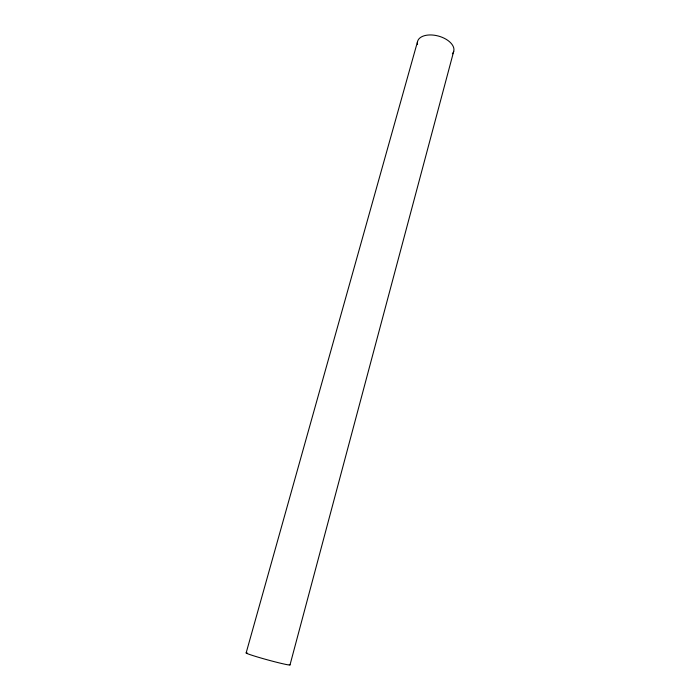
<?xml version="1.0" encoding="UTF-8"?>
<svg xmlns="http://www.w3.org/2000/svg" width="700" height="700" viewBox="0 0 700 700"><rect width="100%" height="100%" fill="white"/><g stroke="black" fill="none" stroke-linecap="round" stroke-linejoin="round"><path stroke-width="1.05" d="M290.001 664.939L453.722 51.31M246.155 652.907L417.498 41.746M289.301 664.466A22.741 1.041 15.3 0 1 267.453 659.846A22.741 1.041 15.3 0 1 247.179 652.907M417.55 44.59A18.734 10.64 15.3 0 1 438.183 35.998A18.734 10.64 15.3 0 1 452.375 53.786"/></g></svg>
